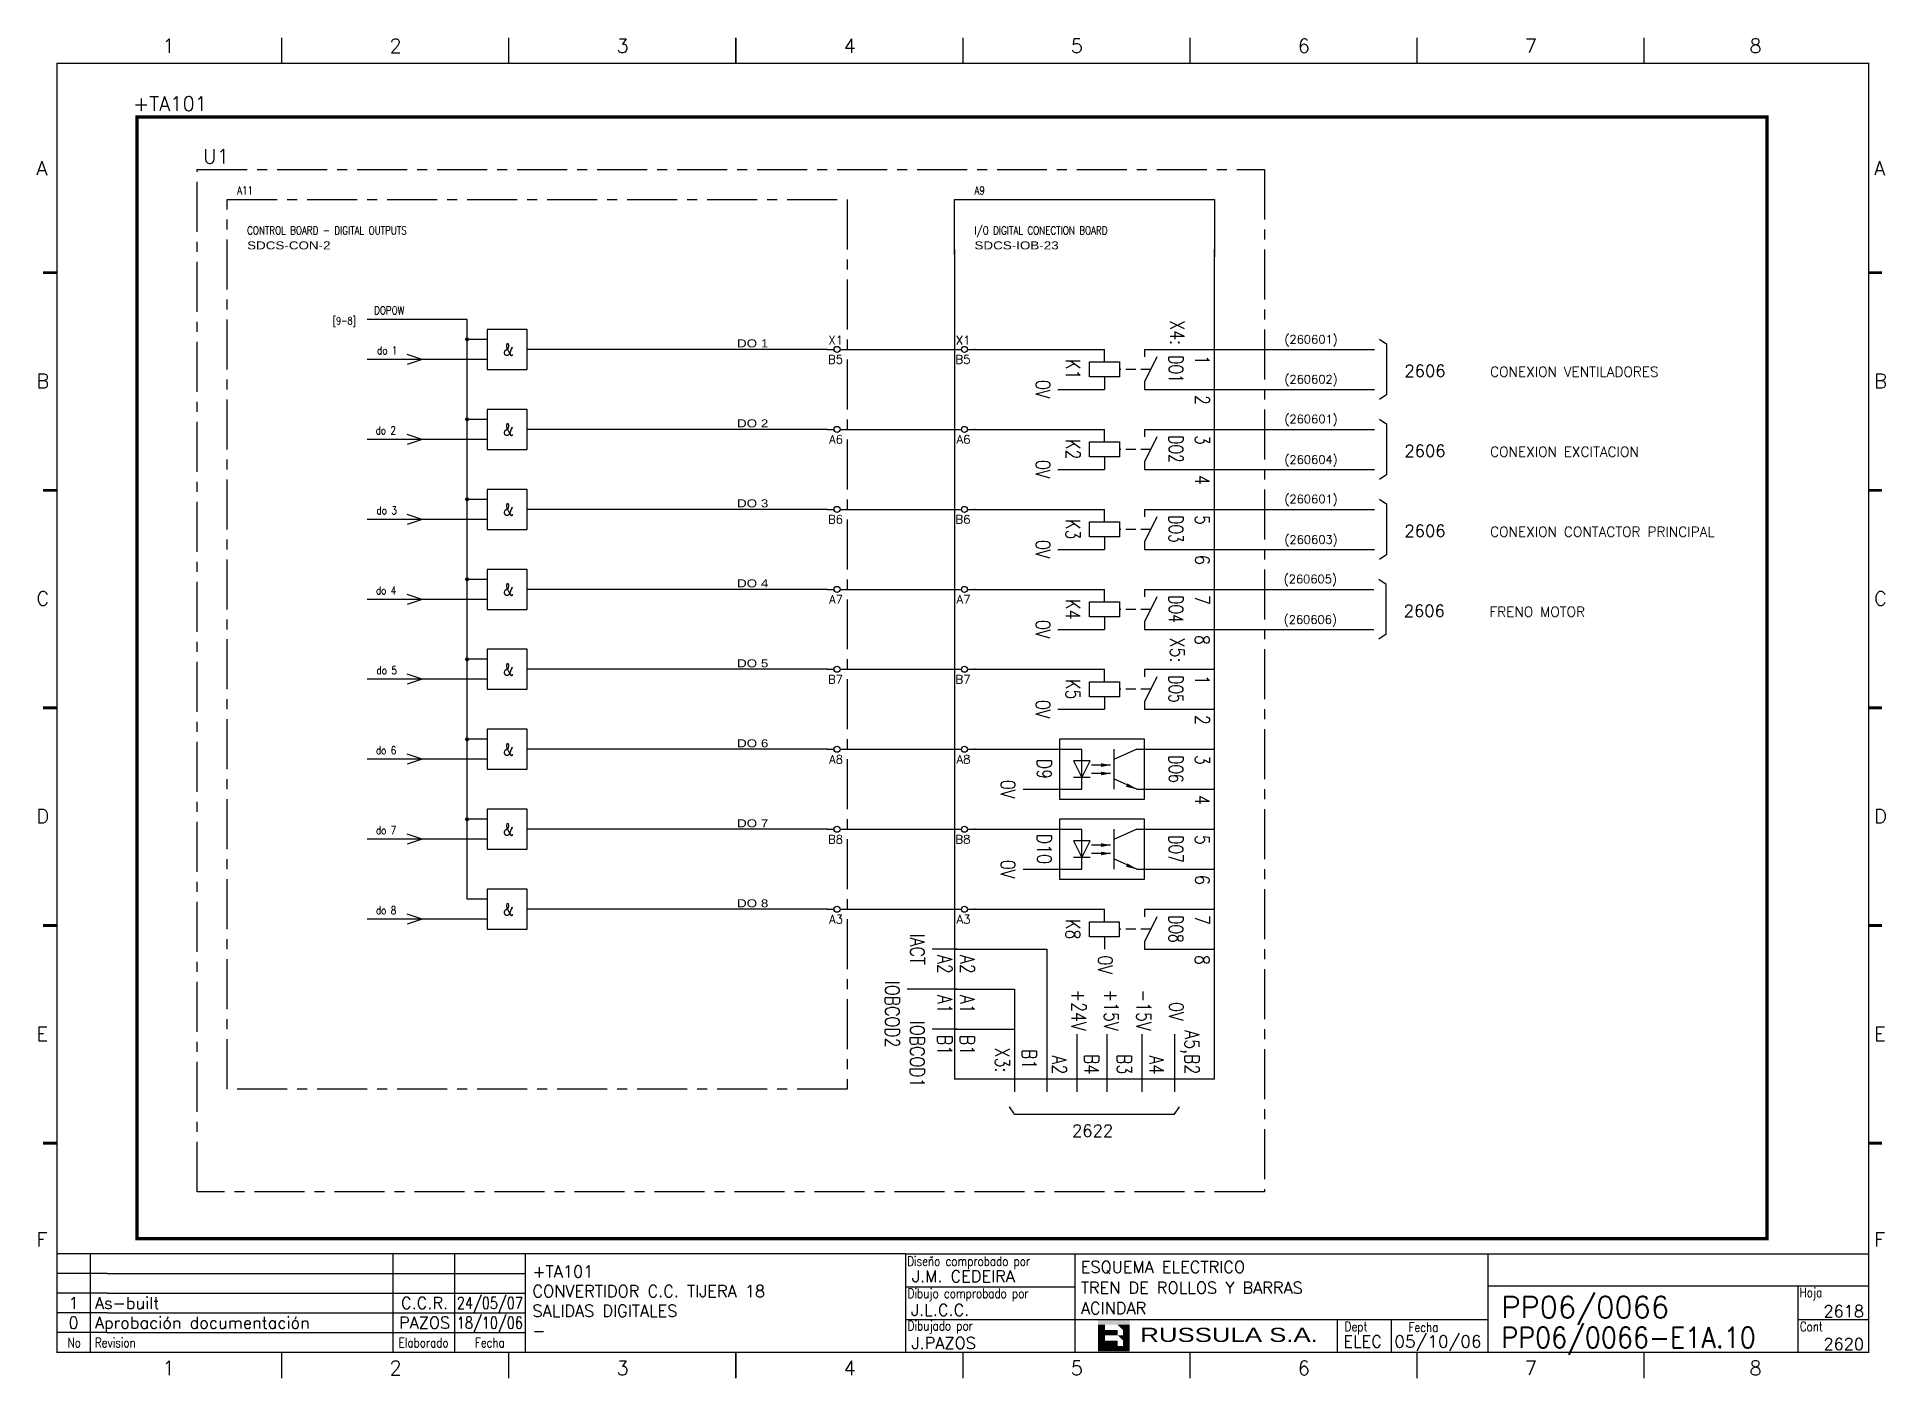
# Model space of a CAD drawing. Extents: x 402 to 864, y 1 to 337.
import ezdxf
from ezdxf.enums import TextEntityAlignment as Align

# ---------------------------------------------------------------- set-up
doc = ezdxf.new("R2010")
doc.units = 0
doc.header["$LTSCALE"] = 10
doc.header["$MEASUREMENT"] = 0
for name, pattern in [('CENTER', [2, 1.25, -0.25, 0.25, -0.25]), ('DASHDOT', [1, 0.5, -0.25, 0, -0.25]), ('HIDDEN', [0.375, 0.25, -0.125])]:
    doc.linetypes.add(name, pattern=pattern)
doc.layers.get('0').update_dxf_attribs({"linetype": 'CONTINUOUS'})
for name, color, linetype in [('1', 7, 'CONTINUOUS'), ('10', 5, 'CONTINUOUS'), ('2', 7, 'CONTINUOUS'), ('25', 3, 'CONTINUOUS'), ('25KT', 4, 'HIDDEN'), ('25PK', 4, 'CENTER'), ('35', 2, 'CONTINUOUS'), ('8', 1, 'CONTINUOUS'), ('9', 6, 'CONTINUOUS'), ('DIBUJO', 7, 'CONTINUOUS'), ('NODE', 7, 'CONTINUOUS')]:
    doc.layers.add(name, color=color, linetype=linetype)
doc.styles.add('ABBSTYLE', font='ROMANS.SHX', dxfattribs={"width": 0.8})
doc.styles.add('HELV', font='HELV.SHX')
doc.styles.add('HELVETICA', font='HELV.SHX')
doc.styles.add('LABEL', font='SIMPLEX', dxfattribs={"width": 0.8, "height": 4})
doc.styles.add('ROMANS', font='ROMANS.SHX')
doc.styles.get("Standard").update_dxf_attribs({"font": 'simplex'})

# ---------------------------------------------------------------- blocks, each defined once
blk = doc.blocks.new('NOD', base_point=(237.5, 170))
at = {"layer": 'NODE'}
blk.add_point((237.5, 170), dxfattribs=at)
blk = doc.blocks.new('$$PLR12C')
for p, q in [((-2.5, 0), (-0.75, 0)), ((0.75, 0), (2.5, 0))]:
    blk.add_line(p, q)
at = {"layer": '2'}
blk.add_circle((0, 0), 0.75, dxfattribs=at)
for p in [(-2.5, 0), (2.5, 0)]:
    blk.add_blockref('NOD', p, dxfattribs=at)
at = {"layer": '8'}
blk.add_attdef('*A', text='', height=2.15, dxfattribs=at).set_placement((1.5, -3.575), align=Align.RIGHT)
at = {"layer": '9'}
blk.add_attdef('ID', text='', height=2.15, dxfattribs=at).set_placement((1.5, 1.25), align=Align.RIGHT)
blk = doc.blocks.new('newcajec')
at = {"layer": '1'}
for p, q in [((179.4, 20.85), (0.13, 20.85)), ((7, 20.85), (7, 0)), ((71, 20.85), (71, 0)), ((84, 20.85), (84, 0.09)), ((99, 20.85), (99, 0)), ((184.64, 20.18), (184.81, 20.01)), ((184.81, 20.01), (185.18, 20.25)), ((215.2, 20.8), (215.2, 0)), ((10.6, 16.64), (0, 16.64)), ((10.6, 16.64), (99, 16.64)), ((10.6, 12.48), (0, 12.48)), ((10.6, 12.48), (99, 12.48)), ((179.4, 13.87), (215.2, 13.87)), ((368, 14.06), (368, 0)), ((10.6, 8.32), (0, 8.32)), ((10.6, 8.32), (99, 8.32)), ((10.6, 4.16), (0, 4.16)), ((10.6, 4.16), (99, 4.16)), ((179.4, 6.93), (267.63, 6.93)), ((267.63, 6.93), (302.5, 6.93)), ((270.63, 6.91), (270.63, 0)), ((282.07, 6.93), (282.07, 0)), ((368, 6.93), (383, 6.93))]:
    blk.add_line(p, q, dxfattribs=at)
for points in [[(47.5, 272.5, 0.3, 0.3, 0), (47.5, 277.91, 0.3, 0.3, 0)], [(95.5, 272.5, 0.3, 0.3, 0), (95.5, 277.91, 0.3, 0.3, 0)], [(143.5, 272.5, 0.3, 0.3, 0), (143.5, 277.91, 0.3, 0.3, 0)], [(191.5, 272.5, 0.3, 0.3, 0), (191.5, 277.91, 0.3, 0.3, 0)], [(239.5, 272.5, 0.3, 0.3, 0), (239.5, 277.91, 0.3, 0.3, 0)], [(287.5, 272.5, 0.3, 0.3, 0), (287.5, 277.91, 0.3, 0.3, 0)], [(335.5, 272.5, 0.3, 0.3, 0), (335.5, 277.91, 0.3, 0.3, 0)], [(-2.99, 228.23, 0.6, 0.6, 0), (-0.18, 228.23, 0.6, 0.6, 0)], [(383.01, 228.23, 0.6, 0.6, 0), (385.82, 228.23, 0.6, 0.6, 0)], [(-2.99, 182.23, 0.6, 0.6, 0), (-0.18, 182.23, 0.6, 0.6, 0)], [(383.01, 182.23, 0.6, 0.6, 0), (385.82, 182.23, 0.6, 0.6, 0)], [(-2.99, 136.23, 0.6, 0.6, 0), (-0.18, 136.23, 0.6, 0.6, 0)], [(383.01, 136.23, 0.6, 0.6, 0), (385.82, 136.23, 0.6, 0.6, 0)], [(-2.99, 90.23, 0.6, 0.6, 0), (-0.18, 90.23, 0.6, 0.6, 0)], [(383.01, 90.23, 0.6, 0.6, 0), (385.82, 90.23, 0.6, 0.6, 0)], [(-2.99, 44.23, 0.6, 0.6, 0), (-0.18, 44.23, 0.6, 0.6, 0)], [(383.01, 44.23, 0.6, 0.6, 0), (385.82, 44.23, 0.6, 0.6, 0)], [(383, 20.8, 0.3, 0.3, 0), (179.4, 20.8, 0.3, 0.3, 0), (179.4, 0, 0.3, 0.3, 0)], [(302.5, 20.8, 0.3, 0.3, 0), (302.5, 0, 0.3, 0.3, 0)], [(302.5, 14, 0.3, 0.3, 0), (383, 14, 0.3, 0.3, 0)], [(47.5, -5.5, 0.3, 0.3, 0), (47.5, -0.09, 0.3, 0.3, 0)], [(95.5, -5.5, 0.3, 0.3, 0), (95.5, -0.09, 0.3, 0.3, 0)], [(143.5, -5.5, 0.3, 0.3, 0), (143.5, -0.09, 0.3, 0.3, 0)], [(191.5, -5.5, 0.3, 0.3, 0), (191.5, -0.09, 0.3, 0.3, 0)], [(239.5, -5.5, 0.3, 0.3, 0), (239.5, -0.09, 0.3, 0.3, 0)], [(287.5, -5.5, 0.3, 0.3, 0), (287.5, -0.09, 0.3, 0.3, 0)], [(335.5, -5.5, 0.3, 0.3, 0), (335.5, -0.09, 0.3, 0.3, 0)]]:
    blk.add_lwpolyline(points, format="xyseb", dxfattribs=at)
at = {"layer": '1', "const_width": 0.3}
blk.add_lwpolyline([(0, 0), (0, 272.5), (383, 272.5), (383, 0)], close=True, dxfattribs=at)
at = {"layer": '2', "color": 14}
for p, q in [((221.42, 4.69), (221.42, 5.81)), ((221.42, 2.47), (221.42, 3.58))]:
    blk.add_line(p, q, dxfattribs=at)
for points in [[(220.05, 5.81), (220.05, 6.92), (226.74, 5.81), (226.74, 6.92)], [(221.42, 2.47), (220.05, 2.47), (221.42, 5.81), (220.05, 5.81)], [(221.42, 4.69), (224.25, 4.69), (221.42, 3.58), (224.25, 3.58)], [(224.25, 5.81), (225.37, 5.81), (225.37, 4.69)], [(225.37, 5.81), (226.74, 5.81), (225.37, 1.35), (226.74, 1.35)], [(224.25, 0.24), (224.25, 2.47), (220.05, 0.24), (220.05, 2.47)], [(224.25, 3.58), (225.37, 3.58), (225.37, 2.47)], [(226.74, 1.35), (226.74, 0.24), (224.25, 1.35), (224.25, 0.24)]]:
    blk.add_solid(points, dxfattribs=at)
at = {"layer": '1', "style": 'ROMANS'}
for s, p in [('1', (22.29, 274.68)), ('2', (70.29, 274.68)), ('3', (118.29, 274.68)), ('4', (166.29, 274.68)), ('5', (214.29, 274.68)), ('6', (262.29, 274.68)), ('7', (310.29, 274.68)), ('8', (357.79, 274.68)), ('A', (-4.37, 248.84)), ('A', (384.13, 248.84)), ('B', (-4.37, 203.84)), ('B', (384.13, 203.84)), ('C', (-4.37, 157.84)), ('C', (384.13, 157.84)), ('D', (-4.37, 111.84)), ('D', (384.13, 111.84)), ('E', (-4.37, 65.84)), ('E', (384.13, 65.84)), ('F', (-4.37, 22.34)), ('F', (384.13, 22.34)), ('1', (22.29, -4.82)), ('2', (70.29, -4.82)), ('3', (118.29, -4.82)), ('4', (166.29, -4.82)), ('5', (214.29, -4.82)), ('6', (262.29, -4.82)), ('7', (310.29, -4.82)), ('8', (357.79, -4.82))]:
    blk.add_text(s, height=3, dxfattribs=at).set_placement(p)
at = {"layer": '1', "style": 'LABEL', "width": 0.8}
for s, p in [('Diseno comprobado por', (179.73, 18.27)), ('Dibujo comprobado por', (179.81, 11.47)), ('Hoja', (368.38, 11.66)), ('Dibujado por', (179.83, 4.64)), ('Fecha', (285.71, 4.3)), ('Cont', (368.43, 4.46)), ('No', (2.23, 1.05)), ('Revision', (8, 1.05))]:
    blk.add_text(s, height=2, dxfattribs=at).set_placement(p)
for s, p in [('Dept', (274.61, 4.44)), ('Elaborado', (77.5, 1.05)), ('Fecha', (91.5, 1.05))]:
    blk.add_text(s, height=2, dxfattribs=at).set_placement(p, align=Align.CENTER)
at = {"layer": '10', "style": 'ROMANS'}
for tag, p in [('REV41', (3.5, 18.74)), ('REV43', (77.7, 18.74)), ('REV31', (3.5, 14.58)), ('REV33', (77.7, 14.58)), ('REV21', (3.5, 10.42)), ('REV23', (77.7, 10.42)), ('REV11', (3.5, 6.27)), ('REV13', (77.7, 6.27))]:
    blk.add_attdef(tag, text='', height=2.5, dxfattribs=at).set_placement(p, align=Align.MIDDLE)
for tag, p, height in [('REV42', (8, 17.49), 2.5), ('REV32', (8, 13.33), 2.5), ('SHEETNAME1', (100.5, 15.83), 2.5), ('DESIGNCHECK', (180.74, 14.83), 2.5), ('DOCUMENTTYPE', (216.43, 16.8), 2.5), ('NOTA', (305.32, 15.8), 3), ('SHEETNAME2', (100.5, 11.67), 2.5), ('OBJECT', (216.43, 12.4), 2.5), ('ORDER', (305.32, 7.3), 4.5), ('REV22', (8, 9.17), 2.5), ('SHEETNAME3', (100.5, 7.51), 2.5), ('DRAWINGCHECK', (180.53, 7.71), 2.5), ('CUSTOMER', (216.43, 8.08), 2.5), ('REV12', (8, 5.01), 2.5), ('SHEETNAME4', (100.5, 3.35), 2.5), ('DOCUMENT_ID', (305.32, 0.93), 4.4), ('USER', (180.63, 0.71), 2.5), ('DEPARTMENT', (271.93, 1.05), 2.5)]:
    blk.add_attdef(tag, p, '', height=height, dxfattribs=at)
for tag, width, p, p2 in [('REV44', 1.221199, (84.53, 17.49), (98.48, 17.49)), ('REV34', 1.221199, (84.53, 13.33), (98.48, 13.33)), ('REV24', 1.221199, (84.53, 9.17), (98.48, 9.17)), ('REV14', 1.221199, (84.53, 5.01), (98.48, 5.01)), ('CREATED2', 7.039915, (282.71, 1.05), (301.14, 1.05))]:
    blk.add_attdef(tag, text='', height=2.5, dxfattribs=dict(at, width=width)).set_placement(p, p2, align=Align.FIT)
for tag, p in [('SHEET', (382, 7.43)), ('NEXTSHEET', (382, 0.5))]:
    blk.add_attdef(tag, text='', height=2.5, dxfattribs=at).set_placement(p, align=Align.RIGHT)
at = {"layer": 'DIBUJO', "color": 14, "style": 'HELVETICA', "width": 1.3}
blk.add_text('RUSSULA S.A.', height=3, dxfattribs=at).set_placement((229, 2.19))

msp = doc.modelspace()

# ---------------------------------------------------------------- linework, layer by layer
at = {"layer": '2', "color": 3}
for p, q in [((631.79, 296.06), (696.79, 296.06)), ((631.79, 282.31), (631.79, 296.06)), ((696.79, 296.06), (696.79, 281.69)), ((636.79, 258.56), (669.29, 258.56)), ((636.79, 238.56), (669.29, 238.56)), ((636.79, 218.56), (669.29, 218.56)), ((636.79, 198.56), (669.29, 198.56)), ((636.79, 178.56), (669.29, 178.56)), ((636.17, 158.56), (663.67, 158.56)), ((636.79, 138.56), (663.67, 138.56)), ((636.17, 118.56), (669.29, 118.56)), ((654.92, 108.56), (654.92, 72.94)), ((646.79, 98.56), (646.79, 72.94)), ((662.42, 87.31), (662.42, 72.94)), ((669.92, 87.31), (669.92, 72.94)), ((678.67, 87.31), (678.67, 72.94)), ((686.79, 87.31), (686.79, 72.94))]:
    msp.add_line(p, q, dxfattribs=at)
at = {"layer": '2', "color": 7}
for p, q in [((509.92, 266.06), (484.92, 266.06)), ((509.92, 261.06), (509.92, 266.06)), ((524.92, 263.56), (514.92, 263.56)), ((514.92, 263.56), (514.92, 253.56)), ((524.92, 253.56), (524.92, 263.56)), ((509.92, 241.06), (509.92, 261.06)), ((514.92, 261.06), (509.92, 261.06)), ((514.92, 256.06), (484.92, 256.06)), ((554.92, 258.56), (524.92, 258.56)), ((599.92, 258.56), (554.92, 258.56)), ((604.92, 258.56), (631.79, 258.56)), ((514.92, 253.56), (524.92, 253.56)), ((509.92, 221.06), (509.92, 241.06)), ((514.92, 241.06), (509.92, 241.06)), ((524.92, 243.56), (514.92, 243.56)), ((514.92, 243.56), (514.92, 233.56)), ((524.92, 233.56), (524.92, 243.56)), ((514.92, 236.06), (484.92, 236.06)), ((554.92, 238.56), (524.92, 238.56)), ((599.92, 238.56), (554.92, 238.56)), ((604.92, 238.56), (631.79, 238.56)), ((514.92, 233.56), (524.92, 233.56)), ((514.92, 223.56), (514.92, 213.56)), ((524.92, 223.56), (514.92, 223.56)), ((524.92, 213.56), (524.92, 223.56)), ((509.92, 201.06), (509.92, 221.06)), ((514.92, 221.06), (509.92, 221.06)), ((554.92, 218.56), (524.92, 218.56)), ((599.92, 218.56), (554.92, 218.56)), ((604.92, 218.56), (631.79, 218.56)), ((514.92, 216.06), (484.92, 216.06)), ((514.92, 213.56), (524.92, 213.56)), ((524.92, 203.56), (514.92, 203.56)), ((514.92, 203.56), (514.92, 193.56)), ((524.92, 193.56), (524.92, 203.56)), ((509.92, 181.06), (509.92, 201.06)), ((514.92, 201.06), (509.92, 201.06)), ((514.92, 196.06), (484.92, 196.06)), ((554.92, 198.56), (524.92, 198.56)), ((599.92, 198.56), (554.92, 198.56)), ((604.92, 198.56), (631.79, 198.56)), ((514.92, 193.56), (524.92, 193.56)), ((509.92, 161.06), (509.92, 181.06)), ((514.92, 181.06), (509.92, 181.06)), ((524.92, 183.56), (514.92, 183.56)), ((514.92, 183.56), (514.92, 173.56)), ((524.92, 173.56), (524.92, 183.56)), ((514.92, 176.06), (484.92, 176.06)), ((554.92, 178.56), (524.92, 178.56)), ((599.92, 178.56), (554.92, 178.56)), ((604.92, 178.56), (633.04, 178.56)), ((514.92, 173.56), (524.92, 173.56)), ((524.92, 163.56), (514.92, 163.56)), ((514.92, 163.56), (514.92, 153.56)), ((524.92, 153.56), (524.92, 163.56)), ((509.92, 141.06), (509.92, 161.06)), ((514.92, 161.06), (509.92, 161.06)), ((554.92, 158.56), (524.92, 158.56)), ((599.92, 158.56), (554.92, 158.56)), ((604.92, 158.56), (631.79, 158.56)), ((514.92, 156.06), (484.92, 156.06)), ((514.92, 153.56), (524.92, 153.56)), ((524.92, 143.56), (514.92, 143.56)), ((514.92, 143.56), (514.92, 133.56)), ((524.92, 133.56), (524.92, 143.56)), ((509.92, 121.06), (509.92, 141.06)), ((514.92, 141.06), (509.92, 141.06)), ((514.92, 136.06), (484.92, 136.06)), ((554.92, 138.56), (524.92, 138.56)), ((599.92, 138.56), (554.92, 138.56)), ((604.92, 138.56), (632.42, 138.56)), ((514.92, 133.56), (524.92, 133.56)), ((514.92, 121.06), (509.92, 121.06)), ((524.92, 123.56), (514.92, 123.56)), ((514.92, 123.56), (514.92, 113.56)), ((524.92, 113.56), (524.92, 123.56)), ((514.92, 116.06), (484.92, 116.06)), ((554.92, 118.56), (524.92, 118.56)), ((599.92, 118.56), (554.92, 118.56)), ((569.92, 118.56), (554.92, 118.56)), ((604.92, 118.56), (631.79, 118.56)), ((514.92, 113.56), (524.92, 113.56))]:
    msp.add_line(p, q, dxfattribs=at)
at = {"layer": '2', "color": 3, "linetype": 'DASHDOT'}
msp.add_lwpolyline([(427.42, 316.69, 0.84, 0.84, 0), (834.92, 316.69, 0.84, 0.84, 0), (834.92, 36.19, 0.84, 0.84, 0), (427.42, 36.19, 0.84, 0.84, 0), (427.42, 316.69, 0.84, 0.84, 0)], format="xyseb", dxfattribs=at)
at = {"layer": '2', "color": 7}
for points in [[(509.67, 261.06, 0.5, 0.5, 1), (510.17, 261.06, 0.5, 0.5, 1)], [(509.67, 241.06, 0.5, 0.5, 1), (510.17, 241.06, 0.5, 0.5, 1)], [(509.67, 221.06, 0.5, 0.5, 1), (510.17, 221.06, 0.5, 0.5, 1)], [(509.67, 201.06, 0.5, 0.5, 1), (510.17, 201.06, 0.5, 0.5, 1)], [(509.67, 181.06, 0.5, 0.5, 1), (510.17, 181.06, 0.5, 0.5, 1)], [(509.67, 161.06, 0.5, 0.5, 1), (510.17, 161.06, 0.5, 0.5, 1)], [(509.67, 141.06, 0.5, 0.5, 1), (510.17, 141.06, 0.5, 0.5, 1)]]:
    msp.add_lwpolyline(points, format="xyseb", close=True, dxfattribs=at)
at = {"layer": '25'}
for p, q in [((631.79, 283.56), (631.79, 76.06)), ((696.79, 76.06), (696.79, 283.56)), ((739.92, 259.81), (738.04, 261.06)), ((739.92, 247.31), (739.92, 259.81)), ((665.54, 251.69), (665.54, 255.44)), ((665.54, 255.44), (673.04, 255.44)), ((669.29, 255.44), (669.29, 258.56)), ((673.04, 255.44), (673.04, 251.69)), ((679.29, 258.56), (696.79, 258.56)), ((679.29, 258.56), (679.29, 256.69)), ((682.42, 256.69), (679.29, 250.44)), ((673.04, 251.69), (665.54, 251.69)), ((669.29, 251.69), (669.29, 248.56)), ((679.29, 250.44), (679.29, 248.56)), ((657.64, 248.56), (669.29, 248.56)), ((679.29, 248.56), (696.7, 248.56)), ((739.92, 247.31), (738.04, 246.06)), ((739.92, 239.81), (738.04, 241.06)), ((669.29, 235.44), (669.29, 238.56)), ((679.29, 238.56), (696.79, 238.56)), ((679.29, 238.56), (679.29, 236.69)), ((682.42, 236.69), (679.29, 230.44)), ((739.92, 227.31), (739.92, 239.81)), ((665.54, 231.69), (665.54, 235.44)), ((665.54, 235.44), (673.04, 235.44)), ((673.04, 231.69), (665.54, 231.69)), ((669.29, 231.69), (669.29, 228.56)), ((673.04, 235.44), (673.04, 231.69)), ((657.64, 228.56), (669.29, 228.56)), ((679.29, 230.44), (679.29, 228.56)), ((679.29, 228.56), (696.7, 228.56)), ((739.92, 227.31), (738.04, 226.06)), ((669.29, 215.44), (669.29, 218.56)), ((679.29, 218.56), (696.79, 218.56)), ((679.29, 218.56), (679.29, 216.69)), ((739.92, 219.81), (738.04, 221.06)), ((739.92, 207.31), (739.92, 219.81)), ((665.54, 211.69), (665.54, 215.44)), ((665.54, 215.44), (673.04, 215.44)), ((673.04, 215.44), (673.04, 211.69)), ((682.42, 216.69), (679.29, 210.44)), ((657.64, 208.56), (669.29, 208.56)), ((673.04, 211.69), (665.54, 211.69)), ((669.29, 211.69), (669.29, 208.56)), ((679.29, 210.44), (679.29, 208.56)), ((679.29, 208.56), (696.7, 208.56)), ((739.92, 207.31), (738.04, 206.06)), ((739.74, 199.81), (737.86, 201.06)), ((739.74, 187.31), (739.74, 199.81)), ((665.54, 191.69), (665.54, 195.44)), ((665.54, 195.44), (673.04, 195.44)), ((669.29, 195.44), (669.29, 198.56)), ((673.04, 195.44), (673.04, 191.69)), ((679.2, 198.56), (696.79, 198.56)), ((679.29, 198.56), (679.29, 196.69)), ((682.42, 196.69), (679.29, 190.44)), ((673.04, 191.69), (665.54, 191.69)), ((669.29, 191.69), (669.29, 188.56)), ((679.29, 190.44), (679.29, 188.56)), ((657.64, 188.56), (669.29, 188.56)), ((679.2, 188.56), (696.7, 188.56)), ((739.74, 187.31), (737.86, 186.06)), ((669.29, 175.44), (669.29, 178.56)), ((679.29, 178.56), (696.79, 178.56)), ((679.29, 178.56), (679.29, 176.69)), ((682.42, 176.69), (679.29, 170.44)), ((665.54, 171.69), (665.54, 175.44)), ((665.54, 175.44), (673.04, 175.44)), ((673.04, 171.69), (665.54, 171.69)), ((669.29, 171.69), (669.29, 168.56)), ((673.04, 175.44), (673.04, 171.69)), ((657.64, 168.56), (669.29, 168.56)), ((679.29, 170.44), (679.29, 168.56)), ((679.29, 168.56), (696.7, 168.56)), ((679.29, 161.06), (658.04, 161.06)), ((658.04, 161.06), (658.04, 146.06)), ((663.67, 148.56), (663.67, 158.56)), ((671.72, 148.56), (671.72, 158.56)), ((677.42, 158.56), (671.79, 156.06)), ((677.42, 158.56), (696.79, 158.56)), ((679.29, 146.06), (679.29, 161.06)), ((661.58, 155.65), (663.67, 151.48)), ((665.75, 155.65), (661.58, 155.65)), ((663.67, 151.48), (665.75, 155.65)), ((670.83, 154.6), (666.06, 154.6)), ((670.83, 152.52), (666.06, 152.52)), ((648.98, 148.56), (663.67, 148.56)), ((665.75, 151.48), (661.58, 151.48)), ((677.42, 148.56), (671.79, 151.06)), ((677.42, 148.56), (696.79, 148.56)), ((658.04, 146.06), (679.29, 146.06)), ((679.29, 141.06), (658.04, 141.06)), ((658.04, 141.06), (658.04, 126.06)), ((679.29, 126.06), (679.29, 141.06)), ((665.75, 135.65), (661.58, 135.65)), ((661.58, 135.65), (663.67, 131.48)), ((663.67, 128.56), (663.67, 138.56)), ((663.67, 131.48), (665.75, 135.65)), ((670.83, 134.6), (666.06, 134.6)), ((671.72, 128.56), (671.72, 138.56)), ((677.42, 138.56), (671.79, 136.06)), ((677.42, 138.56), (696.79, 138.56)), ((665.75, 131.48), (661.58, 131.48)), ((670.83, 132.52), (666.06, 132.52)), ((677.42, 128.56), (671.79, 131.06)), ((648.98, 128.56), (663.67, 128.56)), ((658.04, 126.06), (679.29, 126.06)), ((677.42, 128.56), (696.79, 128.56)), ((669.29, 115.44), (669.29, 118.56)), ((679.29, 118.56), (696.79, 118.56)), ((679.29, 118.56), (679.29, 116.69)), ((682.42, 116.69), (679.29, 110.44)), ((665.54, 111.69), (665.54, 115.44)), ((665.54, 115.44), (672.95, 115.44)), ((672.95, 111.69), (665.54, 111.69)), ((669.29, 111.69), (669.29, 108.56)), ((672.95, 115.44), (672.95, 111.69)), ((632.42, 108.56), (626.17, 108.56)), ((631.79, 108.56), (654.92, 108.56)), ((679.29, 110.44), (679.29, 108.56)), ((679.29, 108.56), (696.7, 108.56)), ((632.42, 98.56), (619.92, 98.56)), ((631.79, 98.56), (646.79, 98.56)), ((632.42, 88.56), (626.17, 88.56)), ((631.79, 88.56), (646.79, 88.56)), ((696.79, 76.06), (631.79, 76.06)), ((646.79, 67.31), (645.54, 69.19)), ((646.79, 67.31), (686.79, 67.31)), ((686.79, 67.31), (688.04, 69.19))]:
    msp.add_line(p, q, dxfattribs=at)
for points in [[(668.42, 154.14), (668.42, 155.07), (670.83, 154.6)], [(668.42, 152.98), (668.42, 152.06), (670.83, 152.52)], [(674.67, 149.19), (675.03, 150.05), (677.42, 148.56)], [(668.42, 134.14), (668.42, 135.07), (670.83, 134.6)], [(668.42, 132.98), (668.42, 132.06), (670.83, 132.52)], [(674.67, 129.19), (675.03, 130.05), (677.42, 128.56)]]:
    msp.add_solid(points, dxfattribs=at)
at = {"layer": '25KT'}
for p, q in [((680.86, 253.56), (673.04, 253.56)), ((680.86, 233.56), (673.04, 233.56)), ((680.86, 213.56), (673.04, 213.56)), ((680.86, 193.56), (673.04, 193.56)), ((680.86, 173.56), (673.04, 173.56)), ((680.86, 113.56), (672.95, 113.56))]:
    msp.add_line(p, q, dxfattribs=at)
at = {"layer": '25PK'}
for p, q in [((442.42, 303.56), (709.29, 303.56)), ((442.42, 47.94), (442.42, 303.56)), ((709.29, 303.56), (709.29, 47.94)), ((449.92, 73.56), (449.92, 296.06)), ((449.92, 296.06), (604.92, 296.06)), ((604.92, 296.06), (604.92, 73.56)), ((604.92, 73.56), (449.92, 73.56)), ((709.29, 47.94), (442.42, 47.94))]:
    msp.add_line(p, q, dxfattribs=at)
at = {"layer": '35'}
for p, q in [((498.67, 256.06), (494.92, 257.31)), ((498.67, 256.06), (494.92, 254.81)), ((696.79, 258.56), (736.79, 258.56)), ((696.79, 248.56), (736.79, 248.56)), ((498.67, 236.06), (494.92, 237.31)), ((498.67, 236.06), (494.92, 234.81)), ((696.79, 238.56), (736.79, 238.56)), ((696.79, 228.56), (736.79, 228.56)), ((498.67, 216.06), (494.92, 217.31)), ((696.79, 218.56), (736.79, 218.56)), ((498.67, 216.06), (494.92, 214.81)), ((696.79, 208.56), (736.79, 208.56)), ((498.67, 196.06), (494.92, 197.31)), ((498.67, 196.06), (494.92, 194.81)), ((696.61, 198.56), (736.61, 198.56)), ((696.79, 198.56), (730.39, 198.56)), ((696.61, 188.56), (736.61, 188.56)), ((498.67, 176.06), (494.92, 177.31)), ((498.67, 176.06), (494.92, 174.81)), ((498.67, 156.06), (494.92, 157.31)), ((498.67, 156.06), (494.92, 154.81)), ((498.67, 136.06), (494.92, 137.31)), ((498.67, 136.06), (494.92, 134.81)), ((498.67, 116.06), (494.92, 117.31)), ((498.67, 116.06), (494.92, 114.81))]:
    msp.add_line(p, q, dxfattribs=at)

# ---------------------------------------------------------------- block references
at = {"layer": '2', "color": 7}
ref = msp.add_blockref('newcajec', (407.39, 7.79), dxfattribs=dict(at, xscale=1.182767127116493, yscale=1.182767127116527, zscale=1.182767127116535))
ref.add_attrib('REV24', '24/05/07', dxfattribs={"layer": '10', "height": 2.957, "style": 'ROMANS', "width": 0.728168}).set_placement((507.36, 18.64), (523.87, 18.64), align=Align.FIT)
ref.add_attrib('SHEETNAME3', 'SALIDAS DIGITALES', (526.26, 16.67), dxfattribs={"layer": '10', "height": 2.9569, "style": 'ROMANS'})
ref.add_attrib('SHEETNAME2', 'CONVERTIDOR C.C. TIJERA 18', (526.26, 21.59), dxfattribs={"layer": '10', "height": 2.9569, "style": 'ROMANS'})
ref.add_attrib('SHEETNAME1', '+TA101', (526.26, 26.51), dxfattribs={"layer": '10', "height": 2.957, "style": 'ROMANS'})
ref.add_attrib('USER', 'J.PAZOS', (621.04, 8.63), dxfattribs={"layer": '10', "height": 2.957, "style": 'ROMANS'})
ref.add_attrib('DRAWINGCHECK', 'J.L.C.C.', (620.92, 16.91), dxfattribs={"layer": '10', "height": 2.957, "style": 'ROMANS'})
ref.add_attrib('DESIGNCHECK', 'J.M. CEDEIRA', (621.16, 25.33), dxfattribs={"layer": '10', "height": 2.9569, "style": 'ROMANS'})
ref.add_attrib('REV22', 'As-built', (416.85, 18.64), dxfattribs={"layer": '10', "height": 2.957, "style": 'ROMANS'})
ref.add_attrib('REV12', 'Aprobación documentación', (416.85, 13.72), dxfattribs={"layer": '10', "height": 2.9569, "style": 'ROMANS'})
ref.add_attrib('REV21', '1', dxfattribs={"layer": '10', "height": 2.96, "style": 'ROMANS'}).set_placement((411.53, 20.12), align=Align.MIDDLE)
ref.add_attrib('REV11', '0', dxfattribs={"layer": '10', "height": 2.96, "style": 'ROMANS'}).set_placement((411.53, 15.2), align=Align.MIDDLE)
ref.add_attrib('SHEETNAME4', '-', (526.26, 11.75), dxfattribs={"layer": '10', "height": 2.96, "style": 'ROMANS'})
ref.add_attrib('REV14', '18/10/06', dxfattribs={"layer": '10', "height": 2.957, "style": 'ROMANS', "width": 0.728168}).set_placement((507.36, 13.72), (523.87, 13.72), align=Align.FIT)
ref.add_attrib('REV23', 'C.C.R.', dxfattribs={"layer": '10', "height": 2.957, "style": 'ROMANS'}).set_placement((499.29, 20.12), align=Align.MIDDLE)
ref.add_attrib('REV13', 'PAZOS', dxfattribs={"layer": '10', "height": 2.957, "style": 'ROMANS'}).set_placement((499.29, 15.2), align=Align.MIDDLE)
ref.add_attrib('DOCUMENT_ID', 'PP06/0066-E1A.10', (768.52, 8.9), dxfattribs={"layer": '10', "height": 5.2042, "style": 'ROMANS', "width": 0.9})
ref.add_attrib('ORDER', 'PP06/0066', (768.52, 16.43), dxfattribs={"layer": '10', "height": 5.322, "style": 'ROMANS'})
ref.add_attrib('CUSTOMER', 'ACINDAR', (663.38, 17.35), dxfattribs={"layer": '10', "height": 2.957, "style": 'ROMANS'})
ref.add_attrib('OBJECT', 'TREN DE ROLLOS Y BARRAS', (663.38, 22.46), dxfattribs={"layer": '10', "height": 2.9569, "style": 'ROMANS'})
ref.add_attrib('DOCUMENTTYPE', 'ESQUEMA ELECTRICO', (663.38, 27.66), dxfattribs={"layer": '10', "height": 2.9569, "style": 'ROMANS'})
ref.add_attrib('CREATED2', '05/10/06', dxfattribs={"layer": '10', "height": 2.957, "style": 'ROMANS', "width": 0.961976}).set_placement((741.77, 9.03), (763.57, 9.03), align=Align.FIT)
ref.add_attrib('DEPARTMENT', 'ELEC', (729.02, 9.03), dxfattribs={"layer": '10', "height": 2.957, "style": 'ROMANS'})
ref.add_attrib('NEXTSHEET', '2620', dxfattribs={"layer": '10', "height": 2.957, "style": 'ROMANS'}).set_placement((859.21, 8.38), align=Align.RIGHT)
ref.add_attrib('SHEET', '2618', dxfattribs={"layer": '10', "height": 2.957, "style": 'ROMANS'}).set_placement((859.21, 16.58), align=Align.RIGHT)
for p, values in [((602.42, 258.56), {'ID': 'X1', '*A': 'B5'}), ((634.29, 258.56), {'ID': 'X1', '*A': 'B5'}), ((602.42, 238.56), {'*A': 'A6'}), ((634.29, 238.56), {'*A': 'A6'}), ((602.42, 218.56), {'*A': 'B6'}), ((634.29, 218.56), {'*A': 'B6'}), ((602.42, 198.56), {'*A': 'A7'}), ((634.29, 198.56), {'*A': 'A7'}), ((602.42, 178.56), {'*A': 'B7'}), ((634.29, 178.56), {'*A': 'B7'}), ((602.42, 158.56), {'*A': 'A8'}), ((634.29, 158.56), {'*A': 'A8'}), ((602.42, 138.56), {'*A': 'B8'}), ((634.29, 138.56), {'*A': 'B8'}), ((602.42, 118.56), {'*A': 'A3'}), ((634.29, 118.56), {'*A': 'A3'})]:
    msp.add_blockref('$$PLR12C', p, dxfattribs=at).add_auto_attribs(values)

# ---------------------------------------------------------------- texts
at = {"style": 'ROMANS'}
for s, p in [('CONEXION VENTILADORES', (765.73, 251.7)), ('CONEXION EXCITACION', (765.73, 231.7)), ('CONEXION CONTACTOR PRINCIPAL', (765.73, 211.7)), ('FRENO MOTOR', (765.55, 191.7))]:
    msp.add_text(s, height=2.5, dxfattribs=at).set_placement(p)
at = {"layer": '2', "color": 6}
for s, height, p in [('+TA101', 3.6, (426.42, 318.19)), ('U1', 3.6, (443.92, 305.06)), ('(260601)', 2.1, (714.29, 260.01)), ('(260602)', 2.1, (714.29, 250.05)), ('(260601)', 2.1, (714.29, 240.09)), ('(260604)', 2.1, (714.29, 229.96)), ('(260601)', 2.1, (714.29, 220.09)), ('(260603)', 2.1, (714.29, 209.96)), ('(260605)', 2.1, (714.11, 200.09)), ('(260606)', 2.1, (714.11, 189.96))]:
    msp.add_text(s, height=height, dxfattribs=at).set_placement(p)
at = {"layer": '2', "color": 7, "style": 'ROMANS'}
for s, p in [('2606', (744.29, 251.69)), ('2606', (744.29, 231.69)), ('2606', (744.29, 211.69)), ('2606', (744.11, 191.69)), ('2622', (661.17, 61.69))]:
    msp.add_text(s, height=3, dxfattribs=at).set_placement(p)
at = {"layer": '25'}
for s, height, style, width, p in [('A11', 2, 'ABBSTYLE', 0.8, (452.42, 297.31)), ('A9', 2, 'ABBSTYLE', 0.8, (636.79, 297.31)), ('CONTROL BOARD - DIGITAL OUTPUTS', 2, 'ABBSTYLE', 0.8, (454.92, 287.31)), ('I/O DIGITAL CONECTION BOARD', 2, 'ABBSTYLE', 0.8, (636.79, 287.31)), ('SDCS-CON-2', 2, 'HELV', 1.2, (454.92, 283.56)), ('SDCS-IOB-23', 2, 'HELV', 1.2, (636.79, 283.56)), ('DOPOW', 2, 'ABBSTYLE', 0.8, (486.67, 267.31)), ('[9-8]', 1.8, 'ABBSTYLE', 0.8, (476.32, 264.81)), ('do 1', 2, 'ABBSTYLE', 0.8, (487.42, 257.31)), ('&', 3, 'ABBSTYLE', 0.8, (518.95, 257.03)), ('DO 1', 2, 'HELV', 1.2, (577.42, 259.06)), ('DO 2', 2, 'HELV', 1.2, (577.42, 239.06)), ('do 2', 2, 'ABBSTYLE', 0.8, (487.06, 237.31)), ('&', 3, 'ABBSTYLE', 0.8, (518.95, 237.03)), ('do 3', 2, 'ABBSTYLE', 0.8, (487.28, 217.31)), ('&', 3, 'ABBSTYLE', 0.8, (518.95, 217.03)), ('DO 3', 2, 'HELV', 1.2, (577.42, 219.06)), ('do 4', 2, 'ABBSTYLE', 0.8, (487.13, 197.31)), ('&', 3, 'ABBSTYLE', 0.8, (518.95, 197.03)), ('DO 4', 2, 'HELV', 1.2, (577.42, 199.06)), ('DO 5', 2, 'HELV', 1.2, (577.42, 179.06)), ('do 5', 2, 'ABBSTYLE', 0.8, (487.28, 177.31)), ('&', 3, 'ABBSTYLE', 0.8, (518.95, 177.03)), ('do 6', 2, 'ABBSTYLE', 0.8, (487.13, 157.31)), ('&', 3, 'ABBSTYLE', 0.8, (518.95, 157.03)), ('DO 6', 2, 'HELV', 1.2, (577.42, 159.06)), ('do 7', 2, 'ABBSTYLE', 0.8, (487.13, 137.31)), ('&', 3, 'ABBSTYLE', 0.8, (518.95, 137.03)), ('DO 7', 2, 'HELV', 1.2, (577.42, 139.06)), ('DO 8', 2, 'HELV', 1.2, (577.42, 119.06)), ('do 8', 2, 'ABBSTYLE', 0.8, (487.13, 117.31)), ('&', 3, 'ABBSTYLE', 0.8, (518.95, 117.03))]:
    msp.add_text(s, height=height, dxfattribs=dict(at, style=style, width=width)).set_placement(p)
at = {"layer": '25', "style": 'ROMANS', "width": 0.8}
for s, p in [('X4:', (685.69, 259.64)), ('X5:', (685.69, 180.27)), ('+24V', (661.08, 88.17)), ('+15V', (669.2, 88.17)), ('-15V', (677.33, 88.17)), ('0V', (685.45, 90.67)), ('A5,B2', (689.36, 77.29)), ('X3:', (641.94, 77.77)), ('B1', (648.68, 78.54)), ('A2', (656.18, 77.29)), ('B4', (664.3, 77.29)), ('B3', (672.43, 77.29)), ('A4', (680.55, 77.29))]:
    msp.add_text(s, height=3.6, rotation=270, dxfattribs=at).set_placement(p, align=Align.RIGHT)
at = {"layer": '25', "style": 'ROMANS'}
for s, width, p in [('K1', 0.8, (659.62, 253.56)), ('DO1', 0.7, (685.4, 253.62)), ('0V', 0.8, (652.12, 248.56)), ('DO2', 0.7, (685.4, 233.62)), ('K2', 0.8, (659.62, 233.56)), ('0V', 0.8, (652.12, 228.56)), ('K3', 0.8, (659.62, 213.56)), ('DO3', 0.7, (685.4, 213.62)), ('0V', 0.8, (652.12, 208.56)), ('K4', 0.8, (659.62, 193.56)), ('DO4', 0.7, (685.4, 193.62)), ('0V', 0.8, (652.12, 188.56)), ('K5', 0.8, (659.62, 173.56)), ('DO5', 0.7, (685.4, 173.62)), ('0V', 0.8, (652.12, 168.56)), ('D9', 0.8, (652.48, 153.64)), ('DO6', 0.7, (685.4, 153.62)), ('D10', 0.8, (652.48, 133.64)), ('DO7', 0.7, (685.4, 133.62)), ('K8', 0.8, (659.62, 113.56)), ('DO8', 0.7, (685.4, 113.62)), ('IACT', 0.8, (620.73, 108.56)), ('0V', 0.8, (667.7, 104.67)), ('IOBCOD2', 0.8, (614.48, 92.31)), ('IOBCOD1', 0.8, (620.73, 82.31))]:
    msp.add_text(s, height=3.6, rotation=270, dxfattribs=dict(at, width=width)).set_placement(p, align=Align.CENTER)
at = {"layer": '25', "style": 'ROMANS', "width": 0.8}
for s, p in [('1', (691.94, 257.14)), ('2', (691.94, 247.14)), ('3', (691.94, 237.14)), ('4', (691.94, 227.14)), ('5', (691.94, 217.14)), ('6', (691.94, 207.14)), ('7', (691.94, 197.14)), ('8', (691.94, 187.14)), ('1', (691.94, 177.14)), ('2', (691.94, 167.14)), ('3', (691.94, 157.14)), ('4', (691.94, 147.14)), ('5', (691.94, 137.14)), ('6', (691.94, 127.14)), ('7', (691.94, 117.14)), ('A2', (627.57, 107.14)), ('A2', (633.19, 107.14)), ('8', (691.94, 107.14)), ('A1', (627.57, 97.14)), ('A1', (633.19, 97.14)), ('B1', (627.57, 87.14)), ('B1', (633.19, 87.14))]:
    msp.add_text(s, height=3.6, rotation=270, dxfattribs=at).set_placement(p)
at = {"layer": '25', "color": 3, "style": 'ROMANS', "width": 0.8}
for p in [(643.37, 148.56), (643.37, 128.56)]:
    msp.add_text('0V', height=3.6, rotation=270, dxfattribs=at).set_placement(p, align=Align.CENTER)

doc.saveas('drawing.dxf')
